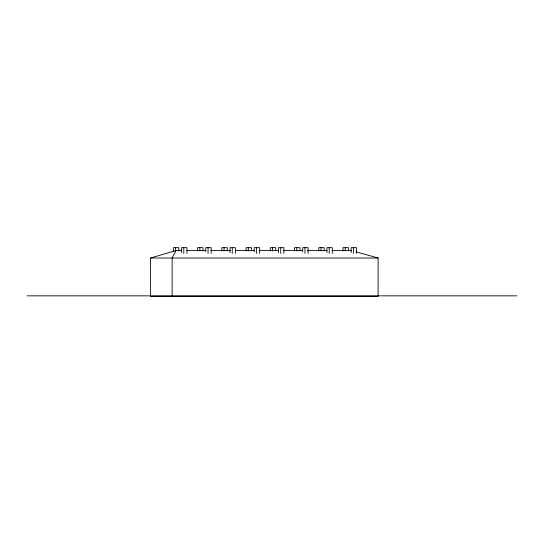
<?xml version="1.0" encoding="UTF-8"?>
<svg xmlns="http://www.w3.org/2000/svg" width="544" height="544" viewBox="0 0 544 544"><rect width="100%" height="100%" fill="white"/><g stroke="black" fill="none" stroke-linecap="round" stroke-linejoin="round"><path stroke-width="0.82" d="M181.934 250.553L175.998 250.553L172.122 258.006L172.122 296.33M355.946 251.804L378.114 258.006L378.114 296.33L150.484 296.33L150.484 258.006L175.998 250.553M187.02 250.553L205.673 250.553M210.759 250.553L230.255 250.553M235.348 250.553L254 250.553M259.087 250.553L278.582 250.553M283.676 250.553L302.328 250.553M307.414 250.553L326.91 250.553M332.003 250.553L351.499 250.553M150.484 258.006L378.114 258.006M27.2 295.848L516.8 295.848M356.578 253.429L356.578 247.67L351.172 247.67L351.172 252.606M353.43 247.67L353.43 253.429M348.391 250.961L348.391 247.67L342.978 247.67L342.978 250.961M345.243 247.67L345.243 250.961M332.35 253.429L332.35 247.67L326.937 247.67L326.937 252.606M329.202 247.67L329.202 253.429M324.156 250.961L324.156 247.67L318.75 247.67L318.75 250.961M321.008 247.67L321.008 250.961M308.115 253.429L308.115 247.67L302.702 247.67L302.702 251.784M304.966 247.67L304.966 253.429M299.928 250.961L299.928 247.67L294.515 247.67L294.515 250.961M296.779 247.67L296.779 250.961M283.886 253.429L283.886 247.67L278.474 247.67L278.474 252.606M280.731 247.67L280.731 253.429M275.692 250.961L275.692 247.67L270.286 247.67L270.286 250.961M272.544 247.67L272.544 250.961M259.651 253.429L259.651 247.67L254.238 247.67L254.238 251.784M256.503 247.67L256.503 253.429M251.464 250.961L251.464 247.67L246.051 247.67L246.051 250.961M248.309 247.67L248.309 250.961M235.416 253.429L235.416 247.67L230.01 247.67L230.01 252.606M232.268 247.67L232.268 253.429M227.229 250.961L227.229 247.67L221.816 247.67L221.816 250.961M224.08 247.67L224.08 250.961M211.188 253.429L211.188 247.67L205.775 247.67L205.775 251.784M208.039 247.67L208.039 253.429M202.994 250.961L202.994 247.67L197.588 247.67L197.588 250.961M199.845 247.67L199.845 250.961M186.952 253.429L186.952 247.67L181.54 247.67L181.54 252.606M183.804 247.67L183.804 253.429M178.765 250.961L178.765 247.67L173.352 247.67L173.352 251.784M175.617 247.67L175.617 250.961"/></g></svg>
